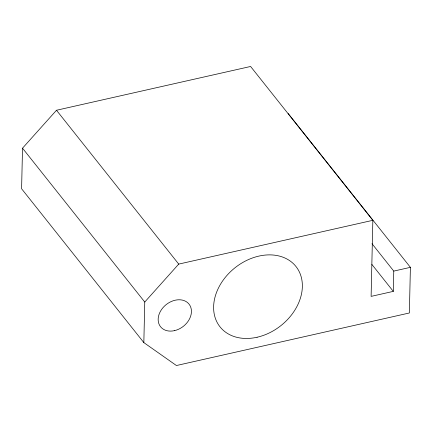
<?xml version="1.0" encoding="UTF-8"?>
<svg xmlns="http://www.w3.org/2000/svg" width="432" height="432" viewBox="0 0 432 432"><rect width="100%" height="100%" fill="white"/><g stroke="black" fill="none" stroke-linecap="round" stroke-linejoin="round"><path stroke-width="0.65" d="M371.995 243.697L393.763 271.096L393.304 291.379L371.115 296.384L372.843 220.315L250.603 66.474L56.489 110.257L22.518 148.192L21.6 188.762L143.84 342.603L176.423 365.526L409.363 312.984L410.4 267.343L288.16 113.503M143.84 342.603L144.758 302.033L22.518 148.192M144.758 302.033L178.729 264.098L372.843 220.315M393.763 271.096L410.4 267.343M371.898 264.443L393.304 291.379M56.489 110.257L178.729 264.098M257.072 337.246A48.497 36.925 -38.5 0 0 296.881 267.721A48.497 36.925 -38.5 0 0 220.028 285.055A48.497 36.925 -38.5 0 0 257.072 337.246M174.458 330.653A18.187 13.846 -38.5 0 0 189.383 304.582A18.187 13.846 -38.5 0 0 160.564 311.083A18.187 13.846 -38.5 0 0 174.458 330.653"/></g></svg>
